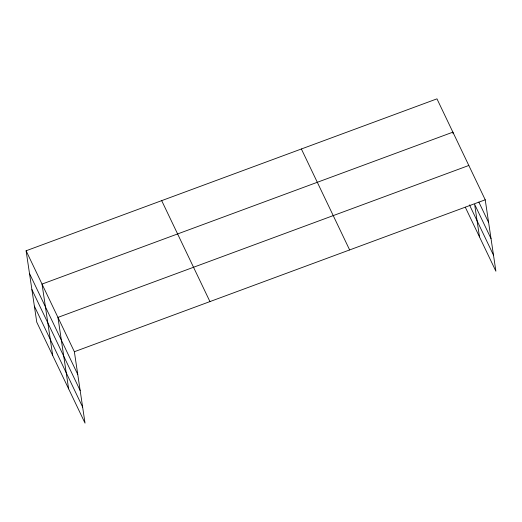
<?xml version="1.0" encoding="UTF-8"?>
<svg xmlns="http://www.w3.org/2000/svg" width="522" height="522" viewBox="0 0 522 522"><rect width="100%" height="100%" fill="white"/><g stroke="black" fill="none" stroke-linecap="round" stroke-linejoin="round"><path stroke-width="0.78" d="M26.1 250.775L74.359 351.724L85.034 423.153L36.775 322.204L26.1 250.775L436.966 98.847L485.225 199.795L495.9 271.225L465.298 207.208M468.815 165.474L57.949 317.402L68.623 388.831M74.359 351.724L485.225 199.795M478.85 202.086L488.625 222.535M491.026 238.606L474.615 204.278L479.49 236.903M469.474 204.905L493.499 255.16M301.383 148.979L349.636 249.934M161.683 200.637L209.942 301.585M29.5 273.508L77.758 374.463M31.901 289.579L80.16 390.534M34.374 306.133L82.633 407.088M453.129 133.723L452.894 132.157L42.028 284.085L52.702 355.515"/></g></svg>
